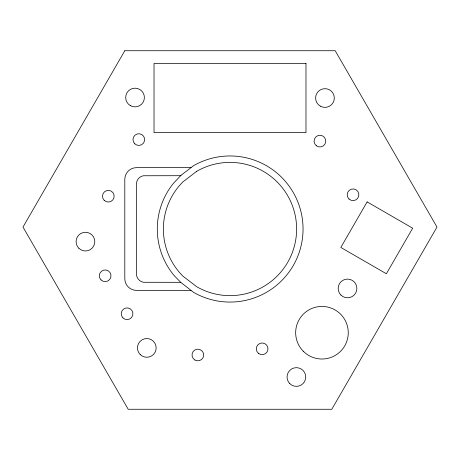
<?xml version="1.0" encoding="UTF-8"?>
<svg xmlns="http://www.w3.org/2000/svg" width="460" height="460" viewBox="0 0 460 460"><rect width="100%" height="100%" fill="white"/><g stroke="black" fill="none" stroke-linecap="round" stroke-linejoin="round"><path stroke-width="0.69" d="M180.596 175.703L173.248 183.563A72.709 72.709 0 0 0 174.352 275.81L180.74 282.331L193.476 292.284A73.054 73.054 0 0 0 303.054 229.017A73.054 73.054 0 0 0 193.476 165.749L180.82 175.461L181.044 175.703L143.48 175.755C139.966 176.283 137.063 179.141 136.562 182.672L136.562 275.362C137.149 278.858 139.966 281.727 143.48 282.279L180.74 282.331M190.998 167.653L136.493 167.653A11.69 11.69 0 0 0 124.804 179.342L124.804 278.691A11.69 11.69 0 0 0 136.493 290.381L190.998 290.381M124.804 50.726L23 227.062L128.196 409.262L331.804 409.273L437 227.062L335.196 50.726L124.804 50.726M367.126 201.9L340.825 247.451L386.377 273.752L412.678 228.2L367.126 201.9M196.69 171.321L182.89 181.907A66.625 66.625 0 0 0 182.89 276.127L196.69 286.712A66.625 66.625 0 0 0 296.625 229.017A66.625 66.625 0 0 0 196.69 171.321M305.975 63.457L154.025 63.457L154.025 132.589L305.975 132.589L305.975 63.457M349.031 199.019A5.842 5.842 0 0 0 358.725 196.115A5.842 5.842 0 0 0 351.359 189.169A5.842 5.842 0 0 0 349.031 199.019M104.219 200.359A5.842 5.842 0 0 0 113.976 197.662A5.842 5.842 0 0 0 106.766 190.561A5.842 5.842 0 0 0 104.219 200.359M194.936 360.048A5.842 5.842 0 0 0 203.699 354.988A5.842 5.842 0 0 0 194.936 349.928A5.842 5.842 0 0 0 194.936 360.048M258.422 353.332A5.842 5.842 0 0 0 267.904 349.79A5.842 5.842 0 0 0 260.101 343.35A5.842 5.842 0 0 0 258.422 353.332M303.364 351.319A26.3 26.3 0 0 0 347.363 339.532A26.3 26.3 0 0 0 315.157 307.32A26.3 26.3 0 0 0 303.364 351.319M289.783 383.623A9.35 9.35 0 0 0 305.423 379.431A9.35 9.35 0 0 0 293.974 367.977A9.35 9.35 0 0 0 289.783 383.623M340.917 295.05A9.35 9.35 0 0 0 356.563 290.858A9.35 9.35 0 0 0 345.109 279.404A9.35 9.35 0 0 0 340.917 295.05M122.946 317.877A5.842 5.842 0 0 0 132.727 315.255A5.842 5.842 0 0 0 125.568 308.096A5.842 5.842 0 0 0 122.946 317.877M101.033 279.916A5.842 5.842 0 0 0 110.808 277.299A5.842 5.842 0 0 0 103.655 270.141A5.842 5.842 0 0 0 101.033 279.916M140.191 354.516A9.35 9.35 0 0 0 155.836 350.324A9.35 9.35 0 0 0 144.382 338.876A9.35 9.35 0 0 0 140.191 354.516M78.827 248.233A9.35 9.35 0 0 0 94.472 244.041A9.35 9.35 0 0 0 83.018 232.587A9.35 9.35 0 0 0 78.827 248.233M320.292 106.122A9.35 9.35 0 0 0 334.316 98.02A9.35 9.35 0 0 0 320.292 89.924A9.35 9.35 0 0 0 320.292 106.122M316.405 145.785A5.842 5.842 0 0 0 325.726 141.829A5.842 5.842 0 0 0 317.641 135.74A5.842 5.842 0 0 0 316.405 145.785M134.809 143.836A5.842 5.842 0 0 0 144.509 140.932A5.842 5.842 0 0 0 137.143 133.987A5.842 5.842 0 0 0 134.809 143.836M130.358 105.622A9.35 9.35 0 0 0 144.382 97.526A9.35 9.35 0 0 0 130.358 89.424A9.35 9.35 0 0 0 130.358 105.622"/></g></svg>
